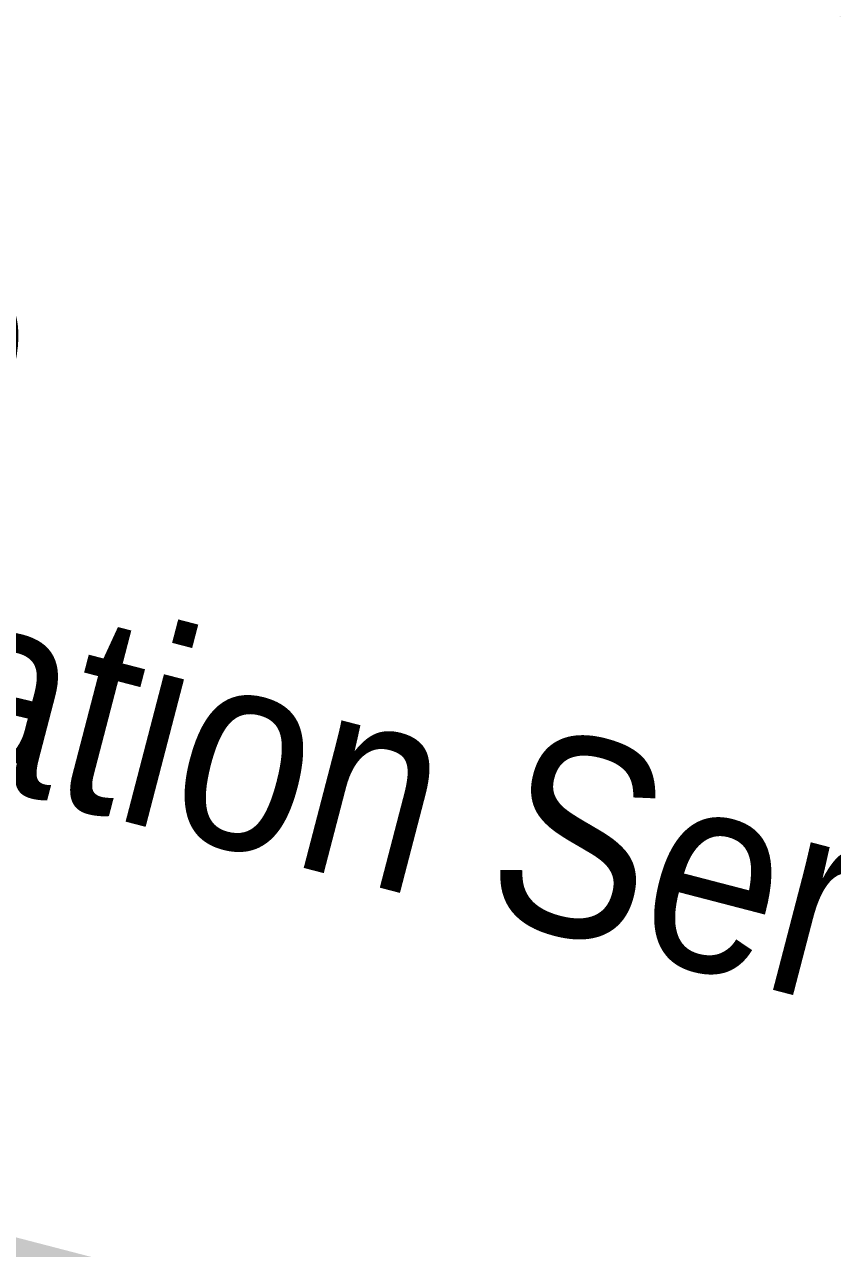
# Model space of a CAD drawing. Header units: inches. Extents: x 69197503 to 69201323, y 27704041 to 27705339.
# Drawn here: x 69200974.29 to 69200987.38, y 27704547.36 to 27704567.19 of the extents above; entities that cross this region are included whole.
import ezdxf

# ---------------------------------------------------------------- set-up
doc = ezdxf.new("R2010")
doc.units = ezdxf.units.IN
doc.header["$LTSCALE"] = 100
doc.header["$MEASUREMENT"] = 0
doc.layers.get('0').update_dxf_attribs({"linetype": 'CONTINUOUS'})
for name, color, linetype in [('A-IDEN-VNUM', 4, 'CONTINUOUS'), ('P-SANR-FIXT', 2, 'CONTINUOUS'), ('Rooms-Category-Color', 7, 'CONTINUOUS'), ('Rooms-College-Color', 7, 'CONTINUOUS'), ('Rooms-Department-Color', 7, 'CONTINUOUS'), ('Rooms-Division-Color', 7, 'CONTINUOUS'), ('Rooms-Information', 7, 'CONTINUOUS')]:
    doc.layers.add(name, color=color, linetype=linetype)
doc.styles.add('CP_ROOMVNUMBER', font='arial.ttf', dxfattribs={"width": 0.85, "height": 0.075})

# ---------------------------------------------------------------- blocks, each defined once
blk = doc.blocks.new('Polarpool - polarpool_plan_dwg-3382656-ar1all Departments')
for p, q in [((38.75923, 107.9798), (38.76322, 108.00772)), ((38.80109, 107.97073), (38.80829, 107.99828))]:
    blk.add_line(p, q)
at = {"flags": 128}
blk.add_lwpolyline([(38.92204, 107.96857), (38.91572, 107.94079), (38.91697, 107.97241), (38.81459, 107.99915)], dxfattribs=at)
for centre, radius, start, end in [((38.57293, 106.4392), 1.75233, 45.00019, 134.99981), ((38.57293, 106.4392), 1.74463, 49.50017, 130.49983), ((38.57293, 106.4392), 1.72822, 45.00019, 134.99981), ((38.57293, 106.4392), 1.71374, 49.50017, 130.49983), ((38.55173, 106.52763), 1.49737, 84.57863, 133.36795), ((38.55173, 106.52763), 1.46658, 84.57863, 133.36795)]:
    blk.add_arc(centre, radius, start, end)
for centre, major_axis, ratio, start_param, end_param in [((38.87565, 107.79092), (0.03918, 0.15), 0.031479, 0.007073, 0.134387), ((38.87696, 107.79058), (0.03874, 0.15011), 0.003698, 0.00707, 0.13433), ((38.87708, 107.79055), (0.03879, 0.1501), 0.005299, 0.00707, 0.134331)]:
    blk.add_ellipse(centre, major_axis=major_axis, ratio=ratio, start_param=start_param, end_param=end_param)
for points, knots in [([(38.80666, 108.00121), (38.80004, 108.00291), (38.79339, 108.00447), (38.77978, 108.0073), (38.77282, 108.00856), (38.76583, 108.00961)], [0.149429, 0.149429, 0.149429, 0.149429, 1.471831, 1.471831, 2.839157, 2.839157, 2.839157, 2.839157]), ([(38.76127, 107.97913), (38.76763, 107.97812), (38.774, 107.97692), (38.78656, 107.97424), (38.79275, 107.97277), (38.79896, 107.97118)], [-2.839157, -2.839157, -2.839157, -2.839157, -1.471831, -1.471831, -0.149429, -0.149429, -0.149429, -0.149429]), ([(38.76552, 107.97784), (38.77058, 107.97655), (38.7758, 107.97522), (38.7961, 107.97003), (38.81225, 107.96589), (38.8404, 107.95863), (38.85181, 107.95569), (38.87707, 107.94915), (38.89102, 107.94552), (38.90509, 107.94186)], [-9.844774, -9.844774, -9.844774, -9.844774, -8.619085, -8.619085, -5.218607, -5.218607, -3.042402, -3.042402, -0.518146, -0.518146, -0.518146, -0.518146]), ([(38.92341, 107.97073), (38.92329, 107.97076), (38.92317, 107.97079), (38.92294, 107.97085), (38.92282, 107.97088), (38.9227, 107.97091)], [0.00262486, 0.00262486, 0.00262486, 0.00262486, 0.02624855, 0.02624855, 0.04987225, 0.04987225, 0.04987225, 0.04987225]), ([(39.31284, 107.62606), (39.30245, 107.65228), (39.29015, 107.67774), (39.25177, 107.74423), (39.22216, 107.7832), (39.1558, 107.85074), (39.11948, 107.87973), (39.04056, 107.9284), (38.9979, 107.94798), (38.95258, 107.96237), (38.95167, 107.96265), (38.95076, 107.96294)], [1.832243, 1.832243, 1.832243, 1.832243, 7.289755, 7.289755, 16.686183, 16.686183, 25.613045, 25.613045, 34.628052, 34.628052, 34.812617, 34.812617, 34.812617, 34.812617]), ([(38.91384, 107.93958), (38.91394, 107.93955), (38.91404, 107.93953), (38.91426, 107.93947), (38.91438, 107.93944), (38.9145, 107.93941), (38.91462, 107.93937), (38.91474, 107.93934), (38.91497, 107.93929), (38.91506, 107.93926), (38.91516, 107.93924)], [0.00437558, 0.00437558, 0.00437558, 0.00437558, 0.02187788, 0.02187788, 0.04375577, 0.04375577, 0.04375577, 0.06563365, 0.06563365, 0.08313596, 0.08313596, 0.08313596, 0.08313596]), ([(38.91482, 107.94092), (38.91497, 107.94088), (38.91512, 107.94085), (38.91541, 107.94077), (38.91555, 107.94073), (38.9157, 107.94069)], [-0.05249711, -0.05249711, -0.05249711, -0.05249711, -0.02624855, -0.02624855, 0, 0, 0, 0]), ([(38.91483, 107.93264), (38.91327, 107.9234), (38.90828, 107.91311), (38.87982, 107.87484), (38.84028, 107.84222), (38.75748, 107.78598), (38.72905, 107.76769), (38.69709, 107.74757)], [36.004202, 36.004202, 36.004202, 36.004202, 45.296147, 45.296147, 67.226981, 67.226981, 76.653617, 76.653617, 76.653617, 76.653617]), ([(38.9412, 107.93185), (38.96794, 107.92353), (38.99402, 107.91313), (39.05533, 107.88296), (39.08951, 107.86108), (39.1571, 107.8063), (39.18952, 107.77222), (39.24416, 107.69756), (39.26652, 107.65711), (39.28351, 107.61455)], [1.237872, 1.237872, 1.237872, 1.237872, 5.10938, 5.10938, 10.691225, 10.691225, 17.156598, 17.156598, 23.519566, 23.519566, 23.519566, 23.519566])]:
    blk.add_open_spline(points, degree=3, knots=knots)
blk.add_open_spline([(38.91524, 107.93921), (38.91528, 107.9392), (38.91532, 107.93919), (38.91536, 107.93918)], degree=3)
blk = doc.blocks.new('Polarpool - Polarpool-3382658-ar1all Departments')
blk.add_arc((0, -9.377), 44.509, 45.0002, 134.9998)
blk.add_arc((0, -9.377), 44.509, 45.0002, 134.9998)
at = {"xscale": 25.40000000007192, "yscale": 25.40000000007192, "zscale": 25.40000000007192}
blk.add_blockref('Polarpool - polarpool_plan_dwg-3382656-ar1all Departments', (-979.752, -2712.933), dxfattribs=at)

msp = doc.modelspace()

# ---------------------------------------------------------------- hatches: boundary and pattern name
at = {"layer": 'Rooms-Category-Color', "true_color": 0xfbafa2}
msp.add_hatch(color=21, dxfattribs=at).paths.add_polyline_path([(69200849.325, 27704511.073), (69200893.724, 27704499.528), (69200895.8, 27704507.513), (69201035.408, 27704471.213), (69201067.367, 27704594.126), (69200883.361, 27704641.97), (69200880.561, 27704631.203), (69200876.811, 27704632.178), (69200862.373, 27704576.65), (69200866.123, 27704575.675)])
at = {"layer": 'Rooms-College-Color', "true_color": 0xffff64}
msp.add_hatch(color=51, dxfattribs=at).paths.add_polyline_path([(69200849.325, 27704511.073), (69200893.724, 27704499.528), (69200895.8, 27704507.513), (69201035.408, 27704471.213), (69201067.367, 27704594.126), (69200883.361, 27704641.97), (69200880.561, 27704631.203), (69200876.811, 27704632.178), (69200862.373, 27704576.65), (69200866.123, 27704575.675)])
at = {"layer": 'Rooms-Department-Color', "true_color": 0x604aed}
msp.add_hatch(color=173, dxfattribs=at).paths.add_polyline_path([(69200849.325, 27704511.073), (69200893.724, 27704499.528), (69200895.8, 27704507.513), (69201035.408, 27704471.213), (69201067.367, 27704594.126), (69200883.361, 27704641.97), (69200880.561, 27704631.203), (69200876.811, 27704632.178), (69200862.373, 27704576.65), (69200866.123, 27704575.675)])
at = {"layer": 'Rooms-Division-Color', "true_color": 0x604aed}
msp.add_hatch(color=173, dxfattribs=at).paths.add_polyline_path([(69200849.325, 27704511.073), (69200893.724, 27704499.528), (69200895.8, 27704507.513), (69201035.408, 27704471.213), (69201067.367, 27704594.126), (69200883.361, 27704641.97), (69200880.561, 27704631.203), (69200876.811, 27704632.178), (69200862.373, 27704576.65), (69200866.123, 27704575.675)])

# ---------------------------------------------------------------- block references
at = {"layer": 'P-SANR-FIXT', "rotation": 75.42494896880507}
msp.add_blockref('Polarpool - Polarpool-3382658-ar1all Departments', (69201011.579, 27704543.02), dxfattribs=at)

# ---------------------------------------------------------------- texts
at = {"layer": 'A-IDEN-VNUM', "style": 'CP_ROOMVNUMBER', "width": 0.85}
msp.add_text('0105-B0', height=22.5, rotation=345.4249, dxfattribs=at).set_placement((69200919.518, 27704563.36))

# ---------------------------------------------------------------- next in the draw order: texts
at = {"layer": 'Rooms-Information', "insert": (69200919.518, 27704563.36), "char_height": 3.214286, "width": 72, "attachment_point": 7, "rotation": 345.4249, "style": 'CP_ROOMVNUMBER', "bg_fill": 3, "box_fill_scale": 1.5, "bg_fill_color": 256, "bg_fill_true_color": 13158600, "bg_fill_transparency": 0}
msp.add_mtext('Bldg.160A, Room 105B^M^J120100-Athletics-Intercollegiate^M^JFICM: Athletic or Physical Education Service^M^JASF: 172', dxfattribs=at)

doc.saveas('drawing.dxf')
